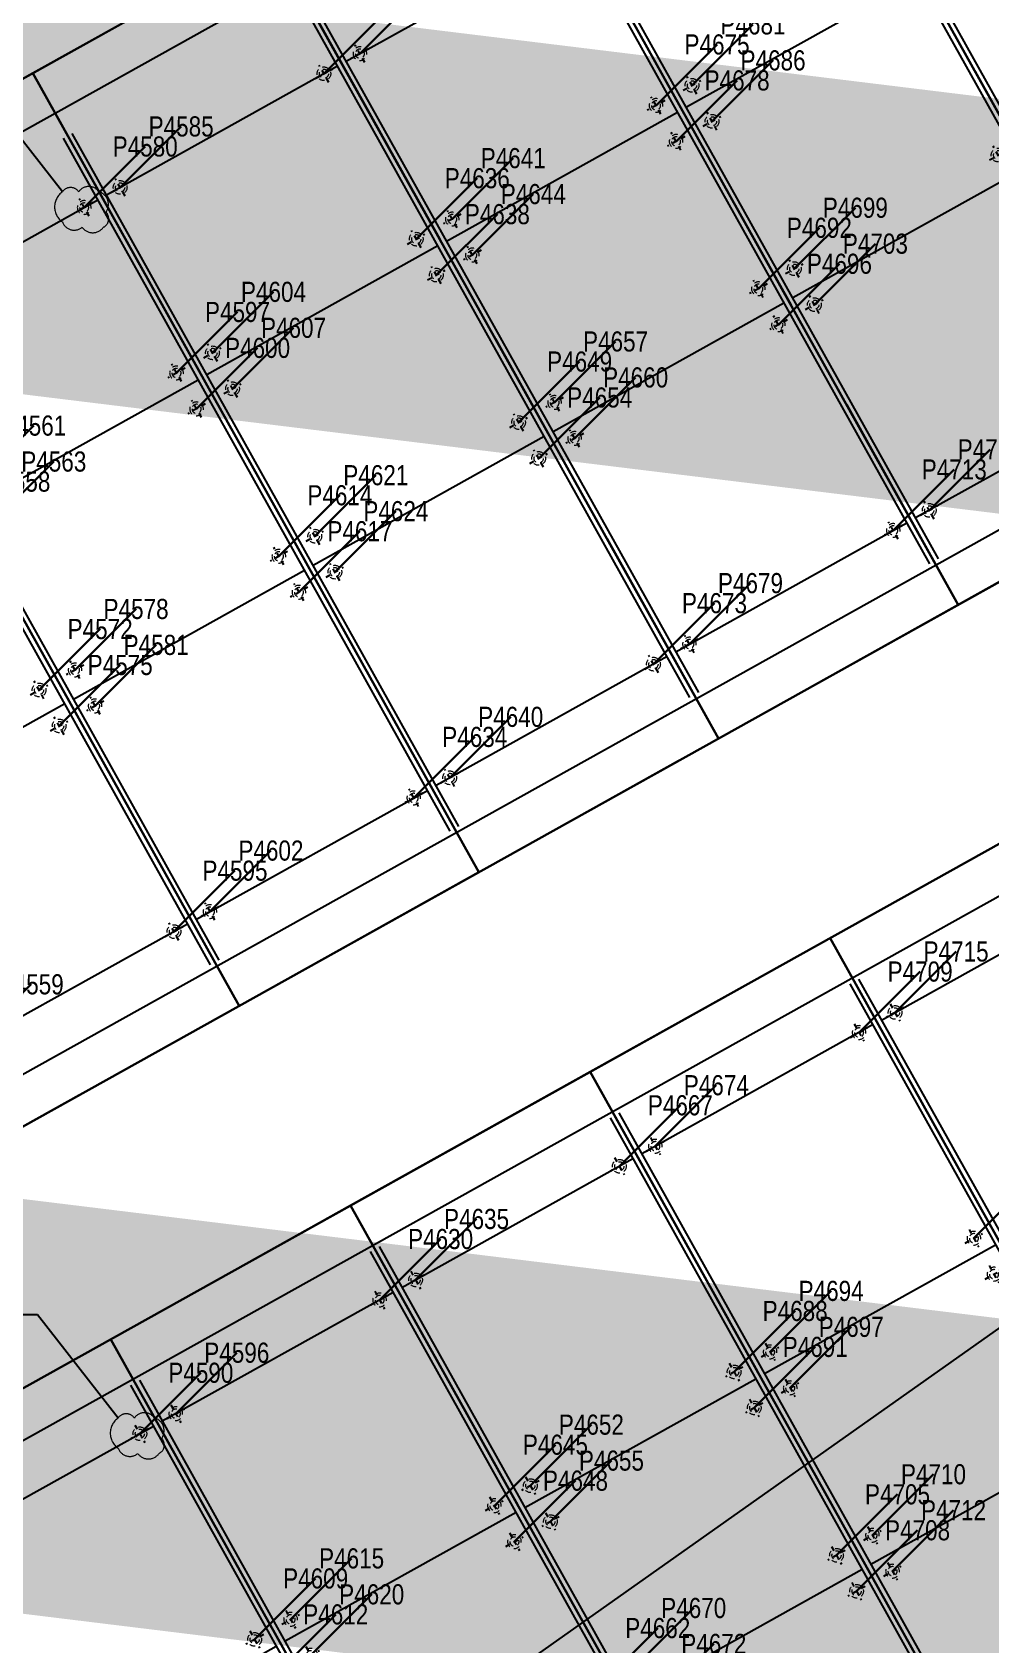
# Model space of a CAD drawing. Header units: millimetres. Extents: x 0 to 571985, y 0 to 2066666.
# Drawn here: x 568606.21 to 568627.13, y 2065501.97 to 2065537.2 of the extents above; entities that cross this region are included whole.
import ezdxf
from ezdxf.enums import TextEntityAlignment as Align
from ezdxf.xclip import XClip

# ---------------------------------------------------------------- set-up
doc = ezdxf.new("R2010")
doc.units = ezdxf.units.MM
for name, pattern in [('ACAD_ISO10W100', [18.5, 12, -3, 0.5, -3]), ('CENTER', [3, 1.5, -0.5, 0.5, -0.5]), ('CENTER2', [1.125, 0.75, -0.125, 0.125, -0.125]), ('HIDDEN', [0.75, 0.5, -0.25]), ('Xref Grid (A1)$0$CENTER2', [1.125, 0.75, -0.125, 0.125, -0.125])]:
    doc.linetypes.add(name, pattern=pattern)
for name, color, linetype, lineweight in [('A-NET THAY', 125, 'Continuous', 18), ('boDnv', 54, 'Continuous', 25), ('E- RANH GIOI', 1, 'CENTER', 13), ('kata_text', 254, 'Continuous', 30)]:
    doc.layers.add(name, color=color, linetype=linetype, lineweight=lineweight)
for name, color, linetype in [('BoThamCo', 94, 'Continuous'), ('CDC.01.AXIS', 160, 'CENTER2'), ('ChiaLo', 128, 'CENTER'), ('datOlienke', 42, 'Continuous'), ('ghi_chu', 7, 'Continuous'), ('KCS_DIM', 1, 'Continuous'), ('LogDg', 7, 'Continuous'), ('LoLK', 6, 'Continuous'), ('RANHGIOI', 2, 'HIDDEN'), ('TimDg', 222, 'Continuous'), ('ViaHeS', 32, 'Continuous'), ('Xref Grid (A1)$0$01.AXIS', 160, 'Xref Grid (A1)$0$CENTER2')]:
    doc.layers.add(name, color=color, linetype=linetype)
doc.layers.add('KCS_Plotter', color=11, linetype='Continuous', plot=False)
doc.styles.add('Arial', font='arial.ttf')
doc.styles.add('avantH', font='', dxfattribs={"height": 10})
doc.styles.add('kata_dim', font='vnrms.shx', dxfattribs={"width": 0.66, "oblique": 7})
doc.styles.add('kata_text', font='arial.ttf', dxfattribs={"width": 0.8})
doc.styles.add('rms', font='romans.shx', dxfattribs={"width": 0.7, "bigfont": 'vns.shx'})
doc.styles.get('avantH').set_extended_font_data('.VnAvantH')
doc.linetypes.add('ADL', pattern='A,0.125,-0.15,["++",rms,S=0.5,R=0,X=0,Y=-0.2245],-1.35,1.125', length=2.75)
doc.dimstyles.new('DIM_1-75_CNC', dxfattribs={"dimscale": 0.75, "dimtxt": 220, "dimasz": 80, "dimexe": 60, "dimexo": 0, "dimgap": 50, "dimtad": 1, "dimdec": 0, "dimzin": 0, "dimdsep": 46, "dimtxsty": 'Arial', "dimblk1": 'ARCHTICK', "dimblk2": 'ARCHTICK', "dimsah": 1, "dimcen": 150, "dimdle": 60, "dimclrd": 256, "dimclre": 256, "dimclrt": 9, "dimadec": 0, "dimazin": 0, "dimtfac": 1, "dimtdec": 0, "dimtix": 1, "dimtmove": 2, "dimatfit": 3, "dimldrblk": 'ARCHTICK', "dimfxl": 1, "dimtvp": 0.833333, "dimtolj": 1, "dimtzin": 0, "dimlwd": -1, "dimarcsym": 0})
doc.dimstyles.new('kata_dim_iso', dxfattribs={"dimtxt": 2.5, "dimasz": 1.5, "dimexe": 1.5, "dimexo": 2.5, "dimtad": 1, "dimdec": 0, "dimzin": 0, "dimdsep": 46, "dimtxsty": 'kata_dim', "dimblk": 'kata_block_ArchTick', "dimcen": 0.09, "dimdle": 1.2, "dimclrd": 8, "dimclre": 8, "dimclrt": 3, "dimadec": 0, "dimazin": 0, "dimtfac": 1, "dimtdec": 0, "dimtix": 1, "dimtofl": 0, "dimtmove": 0, "dimatfit": 3, "dimfxl": 3.75, "dimfxlon": 1, "dimtolj": 1, "dimtzin": 0, "dimarcsym": 0})

# ---------------------------------------------------------------- blocks, each defined once
blk = doc.blocks.new('NEN')
at = {"layer": 'boDnv', "color": 10, "linetype": 'ADL', "ltscale": 0.25}
blk.add_lwpolyline([(348.4843155678827, 150.3375778293703), (305.7796015702188, 227.7984296809882), (296.9890981832286, 230.4324813145213), (285.10495941306, 224.1745499765966), (143.1127464676974, 162.2822540018242), (141.0589297369588, 156.6204620539211), (188.7917403979227, 61.1830206818413), (194.5775115232682, 59.39938760059886), (346.7593603025889, 144.3160834151786)], close=True, dxfattribs=at)
for points in [[(447.0244222549954, -28.76563141844235, 0.001710536454235449), (440.5786136257229, -16.79550857818685), (434.6225455356762, -15.07319566048682), (276.1286930706119, -103.511957352981), (274.2353217352647, -109.6536987910513), (280.306856236537, -121.7931833500043)], [(453.0460990745341, -54.03420498315245), (455.6979331256589, -45.18980104289949, 0.001456010128307968), (450.3119455015985, -34.94722899468616), (283.4412914358545, -128.0602032768074), (289.6305425465107, -140.4350515590049), (295.3612690281589, -142.1473084324971), (300.8237051428296, -138.9735247876961)]]:
    blk.add_lwpolyline(points, format="xyb", close=True, dxfattribs=at)
at = {"layer": 'BoThamCo'}
for points in [[(349.5593060472747, 150.4589461470023), (306.4580569068203, 228.6390616833232), (296.884718870162, 231.5076876976527), (284.6716201818781, 225.0765331569128), (142.3192296164343, 163.0272411087062), (139.9723252817057, 156.5574895159807), (188.0886011052644, 60.35334420436993), (194.6914544642204, 58.31782163935713), (347.6070353219984, 143.6439362133387)], [(336.3471209626878, -49.29776183189824), (331.4744224103633, -40.56524737132713), (324.671815902926, -38.63533941633068), (260.9623701091623, -74.1848853866104), (258.8327090066159, -81.09310650336556), (263.3150458913296, -90.05513404216617), (269.9178992500529, -92.09065660648048), (334.4172130082734, -56.10036833886988)]]:
    blk.add_lwpolyline(points, close=True, dxfattribs=at)
blk.add_lwpolyline([(460.283034629887, -73.75777611625381, 1), (458.5776120061055, -70.70143524720334), (309.3581741879461, -153.9651208522264, 0.7731576352114838), (310.2108854997205, -157.2432688449044, 0.1279313020200646), (311.0635968113784, -157.0214617201127)], format="xyb", close=True, dxfattribs=at)
at = {"layer": 'ChiaLo', "ltscale": 5}
for points in [[(352.489971517236, -59.75760771939531), (362.2353686221177, -77.22263664193451), (279.9002353445394, -123.1652212762274)], [(315.8134107787628, -80.22294163890183), (325.5588078835281, -97.6879705612082)], [(374.4171150026377, -99.05392279406078), (364.6717178984545, -81.58889387268573), (282.1193709308282, -127.6526826387271)], [(310.573902101838, -83.14656077022664), (320.3192992067197, -100.6115896927658)], [(305.3343934249133, -86.07017990155146), (315.079790529795, -103.5352088240907)], [(300.0948847479885, -88.99379903287627), (309.8402818528702, -106.4588279554155)], [(294.8553760710638, -91.91741816420108), (304.6007731759455, -109.3824470867403)], [(317.5161398061318, -107.9014660548419), (327.2615369110135, -125.3664949773811)], [(312.2766311292071, -110.8250851861667), (322.0220282342052, -128.2901141089387)], [(307.0371224522823, -113.7487043174915), (316.7825195573969, -131.2137332404964)], [(301.7976137753576, -116.6723234488163), (311.5430108804721, -134.1373523718212)], [(296.5581050984329, -119.5959425801411), (306.3035022036638, -137.0609715033788)], [(291.3185964213917, -122.5195617114659), (301.0664634574205, -139.9890170742292)]]:
    blk.add_lwpolyline(points, dxfattribs=at)
at = {"layer": 'datOlienke'}
for points in [[(448.3687953500776, -29.16062362631783, 0.001886572890741846), (441.2579285323154, -15.95097548863851), (434.4995760839665, -13.99666644632816), (275.2912167347968, -102.8341193378437), (273.1615556324832, -109.7423404545989), (279.8804886455182, -123.1762398334686)], [(453.8875007131137, -54.70985269942321), (456.7725843070075, -45.08751426753588, 0.001635701081645356), (450.7170706505422, -33.57602568552829), (282.1193709308282, -127.6526826384943), (288.9297071682522, -141.2693345050793), (295.4895445019938, -143.2293175195809), (301.3185663475888, -139.8425402995199)]]:
    blk.add_lwpolyline(points, format="xyb", close=True, dxfattribs=at)
at = {"layer": 'LogDg'}
for points in [[(34.29627934622113, -348.7657205443829, -0.1246657798812408), (14.11354708799627, -339.7707537985407, 0.2629367667164581), (-5.331122650881298, -336.7708804975264, -0.0093448861816334), (-40.95930880331434, -349.4731436853763), (-145.8680723966099, -384.6800095464569, 0.4052568048599447), (-155.4559765766608, -403.2345153645147), (-146.5573141133646, -432.719750760356), (-158.0455204886384, -436.1868986212648), (-166.5718085390981, -407.9355056444183, 0.4232274080272537), (-185.7044202957768, -398.0488694803789), (-272.0773986236891, -427.0352168343961, 0.4065199173239304), (-277.1808489316609, -436.9641538935248), (-262.9472513485234, -483.3972716603894), (-271.5520452110795, -486.0349832554348), (-285.5926128193969, -440.2315716135781, 0.4219492915589893), (-295.7865738342516, -434.9918996153865), (-422.2600438954541, -477.4357750662602, 0.3468311455305138), (-427.6835616462631, -485.7262348234653), (-426.6624605812831, -497.249087563483, 0.1098508434369424), (-417.2095136656426, -527.045369184576), (-422.3983479177114, -530.0580090736039, -0.1098508434394714), (-432.6390404097037, -497.7787039845716), (-433.1943761169678, -491.5118888805155, 0.4849671442629072), (-443.7084045754746, -484.633739579469), (-484.1993264361518, -498.2222941075452, 0.367009995740145), (-492.2282128072111, -511.5103090975899), (-484.4021833750885, -560.0116658185143), (-490.3255680758739, -560.9674449162558), (-497.4328573270468, -516.9204381546006, 0.4575121343061496), (-512.8890439668903, -507.3876917762682), (-525.337411860819, -511.3137803694699, 0.375227047875502), (-533.5537957799388, -524.7953446214087, 0.0494446077986198), (-523.248268238618, -562.1180552095175), (-518.4038580228807, -576.5773649825715), (-525.5153387702303, -578.9599773285445), (-530.3067144589731, -564.6589618825819, -0.0442762420745262), (-540.2209701162064, -530.0359311103821, 0.4483491219588146), (-555.6135538989911, -520.8625440734904), (-568.8527564661345, -525.0380538604222), (-576.0715773432748, -502.1494878225494), (-552.3905954875518, -494.6807470584754, 0.3333358165575122), (-544.0028458365705, -482.9756999663077), (-545.8647843094077, -397.3050282343756, 0.120558977139746), (-569.9983498048969, -307.1979523275513), (-621.9793475940824, -219.7121832445264, 0.3349428730565918), (-635.3588319061091, -214.2393422403838), (-686.9309797416208, -227.8546354575083), (-689.8026436100481, -216.9773174913134), (-647.9573339804774, -205.9299559935462, 0.4981914510303347), (-640.7040659333579, -188.1978519575205), (-654.3784512504935, -165.183401154587, -0.1449785006445813), (-668.8526898410637, -108.0611985353753), (-659.8453048655065, 118.2304685944691, 0.4280877767542854), (-671.9240427541081, 130.7074180594645), (-689.2219819126185, 130.5802273314912), (-689.3047002640087, 141.8299232246354), (-670.3440260862699, 141.9693399455864, 0.4004741393392213), (-658.4417540146969, 153.4917417173274), (-657.8282681736164, 168.9042875436135), (-656.0597735294141, 189.3737533113454), (-648.587609265931, 188.7281828494743), (-650.3411241833819, 168.4321001374628), (-650.8885904261842, 154.6781583337579, 0.4253445715659649), (-638.9212427333696, 142.2009068296757), (-621.6126933796331, 142.3281755745411, 0.4026509643918764), (-609.707179718418, 153.940497081494), (-609.3868622465525, 163.8585706413724, -0.0198665913619288), (-608.2266326659592, 179.9420845555142), (-606.8004730622051, 192.6519990905654), (-600.8378922767006, 191.9829472396523), (-602.2640518801054, 179.273032707395, 0.0198665913736632), (-603.3899889622116, 163.6648935673293), (-603.6762275611982, 154.8020130237564, 0.425871475322759), (-591.5942480823724, 142.4149832946714), (-548.3623351545539, 142.7328650054988), (-548.2796168022323, 131.4831691095605), (-592.8866742029786, 131.1551760395523, 0.4017886036268251), (-604.7909849073039, 119.5784634037409), (-607.7538210147759, 35.57125063450076, -0.0059835578369214), (-607.9831587348599, 30.71819142554887, 0.4624623566101164), (-599.1770736501785, 22.28710818546824), (-555.3773518754169, 26.8008734814357), (-554.7622814135393, 20.83248271560296), (-603.2421368046198, 15.83640785655007, 0.3556126631572654), (-610.3809183033882, 8.688677939586341), (-613.7935364348814, -24.83777977363206, 0.4753476817702466), (-605.0145670375787, -33.60575856361538), (-508.267539359862, -23.63552683126181, 0.01607196613374), (-476.8057064540917, -19.36752837034874, 0.3739200414703855), (-470.1383224737365, -11.25904120551422), (-470.7045836194884, 9.3479020036757), (-464.7068476536078, 9.512714649550617), (-464.2352970461361, -7.647595000453293, 0.461916293586825), (-454.7466747702565, -15.28755263634957), (-421.5812160966452, -8.993303748546168, 0.0205674290828889), (-382.014764922671, 0.2159196452703327), (-299.7637433090713, 22.96281221555546, 0.4150041201205401), (-292.7982491637813, 35.29251482058316), (-296.9693465661258, 50.21799815748818), (-285.4121637544595, 53.44778536865488), (-281.2178257950582, 38.43914009141736, 0.4134234463224298), (-268.9213485846994, 31.49241617135704), (-169.9684402433923, 58.85829116543755, 0.4277016234696195), (-164.4960537843872, 69.0522719186265), (-169.6234711797442, 84.75361699960195), (-163.9198864111677, 86.61617460963316), (-158.4792555337772, 69.95569697231986, 0.4008529283221588), (-148.7420826226007, 64.72853650641628), (-123.8969600369455, 71.59956769063137, 0.437327107829602), (-113.7947357149096, 91.17323218542151), (-114.4623362950515, 93.01311536249705), (-128.5505432080245, 136.1544828796759), (-105.7362041493179, 143.6047133123502), (-91.76882965897676, 100.8333627805114), (-90.90998701797798, 98.46642336063087, 0.4297542289755008), (-70.9566198461689, 89.77177607244812, 0.0010786648149026), (-63.93359856237657, 92.7659228274133, 0.0014744002071299), (-62.34210456162691, 93.45405392465182), (-47.53430226258934, 99.90855494141579, 0.3865360149271803), (-43.12613018171396, 109.7255658265203), (-48.30147215083707, 125.5736670994665), (-42.59788739378564, 127.436224706471), (-38.07614002469927, 113.5895821715239, 0.4424435993488592), (-27.27475273516029, 108.7393915755674), (111.6174999594223, 169.2804609455634, 0.4142135623479493), (115.7544930960285, 179.8106692906003), (109.3612778938841, 194.4778707604855), (114.8614784494275, 196.8753264623228), (121.2546936593717, 182.208124975441, 0.4142135623999442), (131.7849020048743, 178.0711318387184), (252.9700206073467, 230.8939245406073), (276.8715140144341, 241.3122303965501), (291.5789559965488, 249.056852357462, 0.4198373500683886), (295.2671894438099, 261.3654298323672), (290.9500380031532, 269.1961866004858), (301.4588235805277, 274.9897542137187), (306.0577889792621, 266.6478232163936, 0.4087170928909804), (318.1356007927097, 263.0311074645724), (326.5464246325428, 267.46393470373), (332.1477299416438, 256.8363087414764), (324.2328080678126, 252.6557133654132, 0.4194662506733147), (320.5546221035765, 240.3524347804487), (397.0924474310596, 101.5226758436766, 0.4336425714191151), (408.4134911808651, 98.64864840358496), (440.7865088158287, 119.3860591554549), (444.0228988390882, 114.3337547695264), (410.4277472221293, 92.81347308959812, 0.3950478591356143), (407.7370768684195, 82.21468883147463), (451.0561694777571, 3.639433299656957, -0.0055762461036101), (472.2193723085802, -35.78139715944417, 0.4220170457770137), (490.0658942151349, -41.11815114459023), (502.9949658159167, -33.91820207051933), (514.6716208813014, -54.88617113046348), (500.2954070724081, -62.89200561633334, 0.4041933322591431), (495.0522026685067, -80.18092904845253), (502.5021754556801, -94.71098336251453), (491.8239669348113, -100.1860050775576), (485.0945875765756, -87.06136014754884, 0.4245561171500276), (467.1920202277834, -81.64036487252451), (316.1644024878042, -165.9130056535359), (307.2109560912941, -171.1151354645845, 0.3960005967415532), (304.0749832683941, -181.6108752004802), (326.1471909089014, -225.7422597403638), (318.0978215954965, -229.7681327713653), (296.726359265158, -187.0378251534421, 0.4326641440641966), (285.5523421983235, -183.6991930285003), (178.0715809733374, -246.1476455426309, 0.3897719342424495), (174.8600444270996, -256.4881370894145), (194.0999455555575, -297.1258275085129), (188.6770265548257, -299.6933067212813), (170.2313283190597, -260.7330974426586, 0.4390850403021555), (158.9817475291202, -257.239217129536), (145.4963118317537, -265.0745225476567, -0.0134524192283531), (97.70133368717507, -291.150503329467, 0.262925858503226), (86.85306584485807, -307.5633501864504, -0.1620678458419849), (76.01520611695014, -333.8417583054397, 0.2703228810245677), (72.31826137693133, -353.6529180854559), (79.98090749850962, -375.0735400244594), (57.38291990023572, -383.1573567553423), (49.72034179442562, -361.7369249525946, 0.2703245738334852), (34.29627934622113, -348.7657205443829)], [(462.1815661221044, -42.48358451551758, 0.0041726284779351), (446.5413396563381, -13.10736899357289, 0.417549530264486), (435.6132757971063, -9.93979105958715), (272.325187106966, -101.0537121025845, 0.4010373898271505), (269.0683510029921, -111.618277476402), (286.0838665945921, -145.6392632354982, 0.4275136513598196), (297.1370203814004, -149.0467209995259), (456.9905111831613, -59.84928802633658, 0.4060167121569392), (462.181566121988, -42.48358451551758)]]:
    blk.add_lwpolyline(points, format="xyb", dxfattribs=at)
for points in [[(309.7537681576796, 235.0886415655259, 0.4086120497591798), (297.6788232389372, 238.7068676215131), (282.0715847932734, 230.4884322364815), (138.6479171552928, 167.9721864187159, 0.4297380397376751), (134.6895298147574, 157.0600318715442), (183.9908241750672, 58.4865490924567, 0.4275136513598196), (195.0439779618755, 55.07909132866189), (351.7109075818444, 142.4984393895138, 0.4127163668212685), (354.8186057917774, 153.3468293673359)], [(270.2704227538779, -95.32938693440519, -0.4275136513752855), (259.2172689667204, -91.92192917130888), (254.7395043771248, -82.96904352284037, -0.4010373898275443), (257.9963404812152, -72.40447814809158), (323.2100063316757, -36.01558506442234, -0.4142135623292136), (334.0941767416662, -39.10343779250979), (338.9668753055157, -47.83595227357, -0.4142135623412944), (335.8790225794073, -58.7201226844918)], [(460.4048520936631, -73.97608897765167, 1), (458.4557945420966, -70.48312238533981), (309.2363567240536, -153.7468079903629, 0.7731576350785194), (310.210885499604, -157.4932688444387, 0.1279313020145716), (311.1854142749216, -157.2397745812777)]]:
    blk.add_lwpolyline(points, format="xyb", close=True, dxfattribs=at)
at = {"layer": 'LoLK'}
for points in [[(321.0529194558039, -77.29932250757702), (315.8134107785299, -80.22294163890183), (325.5588078837609, -97.68797056097537), (330.7983165604528, -94.76435142965056)], [(315.8134107787628, -80.22294163936749), (310.5739021016052, -83.14656077045947), (320.3192992061377, -100.6115896927658), (325.5588078836445, -97.68797056097537)], [(310.5739021017216, -83.1465607706923), (305.3343934249133, -86.07017990178429), (315.0797905296786, -103.5352088240907), (320.3192992064869, -100.6115896929987)], [(305.3343934247969, -86.07017990178429), (300.0948847482214, -88.9937990331091), (309.8402818527538, -106.4588279551826), (315.0797905295622, -103.535208823625)], [(300.0948847483378, -88.9937990331091), (294.8553760711802, -91.91741816443391), (304.6007731757127, -109.3824470867403), (309.8402818527538, -106.4588279554155)], [(294.8553760711802, -91.91741816443391), (289.6158673942555, -94.8410372955259), (299.3612644985551, -112.3060662178323), (304.6007731757127, -109.3824470867403)], [(322.7556484830566, -104.9778469230514), (317.5161398057826, -107.901466054609), (327.2615369110135, -125.3664949780796), (332.5010455879383, -122.4428758465219)], [(317.5161398057826, -107.9014660550747), (312.2766311290907, -110.8250851859339), (322.0220282343216, -128.2901141087059), (327.2615369110135, -125.3664949778467)], [(312.2766311290907, -110.8250851859339), (307.0371224521659, -113.7487043172587), (316.7825195570476, -131.2137332402635), (322.0220282340888, -128.2901141084731)], [(307.0371224521659, -113.7487043172587), (301.7976137753576, -116.6723234485835), (311.5430108803557, -134.1373523715883), (316.7825195570476, -131.2137332404964)], [(301.7976137753576, -116.6723234485835), (296.5581050983164, -119.5959425794426), (306.303502203431, -137.0609715029132), (311.5430108803557, -134.1373523715883)], [(296.5581050986657, -119.5959425796755), (291.3185964212753, -122.5195617112331), (301.0664634570712, -139.9890170737635), (301.3185663276818, -139.8425402969588), (306.3035021985415, -137.0609714938328)], [(291.3185964211589, -122.5195617112331), (282.1193709308282, -127.6526826387271), (288.9297071680194, -141.2693345050793), (295.4895445026923, -143.2293175188825), (301.0664634571876, -139.989017073065)]]:
    blk.add_lwpolyline(points, close=True, dxfattribs=at)
at = {"layer": 'RANHGIOI', "color": 1, "ltscale": 9, "const_width": 1}
blk.add_lwpolyline([(460.0002608364448, -51.29896371345967, 0.006594107435328542), (435.2929911182728, -5.050918132066727), (303.0784757988295, 234.7691866031382), (284.6716201863019, 225.0765331583098), (-55.99284061836079, 76.58595611830242), (-56.83866986131761, 76.22319068433717, -0.005137433380439285), (-90.74293923540972, 62.09280168754049), (-377.2168801384978, -17.13286422030069, -0.02056742908652707), (-418.2250238711713, -26.67764636431821), (-463.4433179846965, -35.25932166492566, -0.02121833569223638), (-506.4223279642174, -41.54069912619889), (-623.6381061704597, -53.62033091927879), (-626.4644317809725, -70.88383709453046, 0.1285739781783505), (-620.4203359626699, -135.3604905081447), (-615.5047763336916, -148.8597172754817, 0.03940831777614574), (-607.1434446739731, -167.1883905101568), (-594.1724651155528, -190.5545449126512), (-547.5695588345407, -259.4930148159619, -0.1198699787172983), (-522.7037935878616, -326.3974992926233), (-507.9167651556199, -451.947036530124), (-504.4749816826079, -473.2772870000917), (-499.2712628248846, -471.6360870120116), (-50.47988043015357, -321.0239030651283, 0.05068378633206799), (130.4249903328018, -239.1350950314663), (301.3185663222102, -139.8425403106958)], format="xyb", close=True, dxfattribs=at)
at = {"layer": 'TimDg', "linetype": 'ACAD_ISO10W100', "ltscale": 0.75}
for points in [[(283.9055627286434, 294.4015332737472), (445.8017766892444, 0.7426494921091944, -0.0075170620276079), (474.0389339127578, -52.34833341650665), (508.7857144809095, -120.1167163779028, 0.0002777777783917)], [(-618.4564905067673, -41.02278801379725), (-507.6524688977515, -29.60391759662889, 0.0212183356968994), (-465.6807794551132, -23.46975991874933), (-420.4624853604473, -14.88808462163433, 0.0205674290957321), (-380.4154699781211, -5.567008305573836), (-94.60724009887781, 73.47455220343545, 0.0050405018645397), (-61.56862232857384, 87.2516787792556, 0.0014744002071441), (-59.94464885804337, 87.95385336945765), (279.4715494055999, 235.9003313172143), (307.9036630929913, 250.8720695916563)]]:
    blk.add_lwpolyline(points, format="xyb", dxfattribs=at)
for points in [[(335.5485250187339, -254.5993074853905), (124.0986566849751, 168.1755958320573)], [(185.1445595439291, 46.1198296949733), (365.3492686543614, 146.6731387171894)], [(446.4623462462332, -0.4506284329108894), (260.3710043297615, -104.2886485506315)]]:
    blk.add_lwpolyline(points, dxfattribs=at)
at = {"layer": 'ViaHeS', "elevation": 3.0256135e-09}
blk.add_lwpolyline([(-483.3620332233841, -504.2701624135952), (-441.2102577695623, -490.1242335743736), (-436.0287204216002, -493.5139321684837), (-435.6273303239141, -498.0435121944174, 0.109850843434408), (-424.9927650438622, -531.5643290185835), (-414.6150965393754, -525.5390492395964, -0.1098508434386373), (-423.6741706669563, -496.9842793527059), (-424.3422501670429, -489.4451806664001), (-420.0009567659581, -483.006496314425), (-295.2485857934225, -441.1402132653166), (-289.0430001314962, -444.329869708512), (-275.8544421459083, -487.3538390544709), (-258.6448544141604, -482.0784158613533), (-271.9723939823452, -438.6010581026785), (-268.6975989835337, -432.2298324676231), (-181.633558977861, -403.0115682075266), (-172.9747895961627, -407.4859234914184), (-163.7896236754023, -437.9204725525342), (-140.8132109228754, -430.9861768295523), (-150.2111657873029, -399.8465631455183), (-145.5974022439914, -390.9180109926965), (-39.02623859152663, -355.1532518335152, 0.00854505725447), (-6.235198536654934, -343.5215795903932, -0.2491929108017262), (12.37514242075849, -345.9636118854396, 0.099750363567013), (30.77203662553802, -354.1806715594139, -0.2569490066293848), (45.21490332507528, -366.956843848573), (51.73317088955082, -385.1784011244308), (85.63032036134973, -373.0526159026194), (79.11205279477872, -354.8310586204752, -0.2569490066569858), (82.1742195134284, -335.7929363835137, 0.1369182594034541), (92.60684876306914, -310.4380371225998, -0.2491929108081194), (103.3078007012373, -295.0173387336545, 0.0126585462628185), (148.5105784242041, -270.2624119943939), (162.15726042795, -262.3334192754701), (168.6200676443987, -264.3406296176836), (185.9655670531793, -300.9770463276654), (196.8114050602308, -295.8420879004989), (179.0327040727716, -258.2906814764719), (181.2163792680949, -251.2596934826579), (287.3839344523149, -189.5742397063877), (293.9437717862893, -191.5342227204237), (314.0731369409477, -231.7810692854691), (330.171875567059, -223.7293232234661), (309.5379664294887, -182.4736865595914), (311.6246115069371, -175.4899258934893), (319.1335584316403, -171.1270789045375), (408.2768159890547, -121.3855956254993), (412.2735879534157, -122.5890857535414), (434.351015069522, -165.3212618844118), (442.3469141505193, -161.190209006425), (420.1368979751132, -118.2013988476247), (421.3796346874442, -114.0742895884905), (470.3345627395902, -86.75768930045888), (479.6410855299328, -89.57575528440066), (486.4848626742605, -102.9235159354284), (507.8412797158817, -91.97347250441089), (500.4991151208524, -77.65368189639412), (503.4210100959754, -68.01903586438857), (517.5907846476184, -60.1281633945182), (500.0758020498324, -28.67620980646461), (486.9708213876002, -35.97411922272295), (477.6245228354819, -33.16990212630481, 0.0055997125078593), (456.3105622666189, 6.536217105574906), (412.3241539625451, 86.32189737656154), (414.1204211127479, 93.39754972048104), (444.8319963462418, 113.070678670425), (439.9774113084422, 120.6491352545563), (409.7657999792136, 101.2962716855109), (403.1415598185267, 102.9779406564776), (327.7140408960404, 239.7937467296142), (330.524095126777, 249.1931857024319), (334.9452649843879, 251.5284109555651), (323.7489594034851, 272.7717000273988), (318.9262763896259, 270.2298981174827), (309.354146250058, 273.0962313036434), (306.7132163690403, 277.8865380196366), (285.6956452141749, 266.2994027936365), (288.1096317195334, 261.9207421364263), (285.2954558983911, 252.5291183104273), (274.2714786301367, 246.7241294796113), (129.387446300243, 183.5713324004319), (122.806066084886, 186.1569531115238), (117.6115787288873, 198.0740543145221), (106.6111776171019, 193.279142908752), (111.8056649733335, 181.3620417055208), (109.2200442629401, 174.7806614914443), (26.32963867485523, 138.6499652387574), (-29.86861365940422, 114.1539820104372), (-36.00424546236172, 116.9090895606205), (-39.7460950112436, 128.3675035105553), (-51.15326453826856, 124.6423882937524), (-47.05490884417668, 112.0922695787158), (-50.08627796731889, 105.3414025222883), (-75.92142146243714, 94.08024731860496), (-84.51130598667078, 97.93739788956009), (-100.0326193857472, 145.4672709214501), (-134.2541279683355, 134.2919252736028), (-118.656749298214, 86.5291226846166), (-123.2305147061124, 78.00909638730809), (-150.2580362723675, 70.53451288049109), (-156.6292742433725, 73.9547544172965), (-161.0680940333987, 87.54745341138914), (-172.475263561355, 83.82233819551766), (-168.2072874873411, 70.75280241155997), (-171.4742627786472, 64.66706934245303), (-269.5464331691619, 37.54476641560905), (-275.7112844719086, 41.0275134886615), (-279.6335723458324, 55.06267897458747), (-302.7479379716096, 48.60310455155559), (-298.8430805155076, 34.6303105186671), (-302.3164424751885, 28.48207191447727), (-383.6140598179772, 5.998847609618679, -0.0205674290908518), (-422.6999468225986, -3.098522873595357), (-456.2462867791764, -9.465056655462831), (-461.2959480455611, -5.399218957638368), (-461.7079796614125, 9.595120972488075), (-473.7034516056301, 9.26549568050541), (-473.2389899555128, -7.636838016333058), (-478.0281851240434, -13.48889106768183, -0.0159549027963659), (-508.882609821856, -17.66713606542908), (-606.1469419619534, -27.69067843141966), (-610.6142731602304, -23.22893999540247), (-607.4904218798038, 7.460596256423742), (-602.0104351359187, 12.94745212956332), (-554.4547461826587, 17.84828733373433), (-555.6848871065304, 29.78506886353716), (-600.447817846085, 25.17204039962962), (-605.0434380876832, 29.64516986953095, 0.0070725003907776), (-604.7556851111585, 35.4655099036172), (-601.9119857639307, 116.094760932494), (-594.6654465801548, 123.1418805704452), (-548.2207948626019, 123.4833853635937), (-548.4211570940679, 150.7326487505343), (-593.4199406642001, 150.4017753445078), (-600.492644500453, 157.3495761635713, -0.0278861091632581), (-599.2827614871785, 178.93850678741), (-597.8566018843558, 191.648421314545), (-609.7817634547828, 192.9865250163712), (-611.2079230585368, 180.2766104815528, 0.0198665913619367), (-612.3852988891304, 163.9554091696627), (-612.5973578620469, 157.3893717874307), (-619.8231252048863, 150.341550424695), (-639.3164995118277, 150.1982167905662), (-646.9981006933376, 158.133064838592), (-646.5975521883229, 168.1960064345039), (-644.8515271343058, 188.405397617491), (-659.7958556610392, 189.6965385423973), (-661.5718401687918, 169.1403812463395), (-662.0143738116603, 158.0226510665379), (-670.3323401218513, 149.9701591404155), (-689.363526004483, 149.8302239514887), (-689.1631561716786, 122.5799266046379), (-671.4173957791645, 122.7104101364966), (-663.7357945976546, 114.7755620887037), (-672.5997226472246, -107.9120504586026, 0.1449785005980277), (-657.6023188105319, -167.0989109976217), (-644.6868830857566, -188.8360240876209), (-648.3354437547969, -197.7556802954059), (-691.844715703628, -209.2423357914668), (-684.8889076525811, -235.589617139427), (-633.8603068724042, -222.1178229362704), (-622.0389041820308, -226.9533349685371), (-573.255391974817, -309.057628184557, -0.1204742280587071), (-549.6138989619212, -397.3865102704149), (-547.8422683648532, -478.9019769974984), (-555.2979764038464, -489.3063664135989), (-577.8762859565904, -496.4273355512414), (-567.048047964694, -530.7602057764307), (-552.742667245795, -526.2484342304524), (-543.7132454941748, -531.7187239136547, 0.0429791116498048), (-533.8363038351526, -565.9283220085781), (-529.0710791434394, -580.1512835014146), (-514.8481176502537, -575.3860588103998), (-519.7194254132919, -560.8464668253437, -0.045575623263717), (-529.315479435958, -527.1663496145047), (-523.005437202286, -516.869638312608), (-508.2465236159042, -512.214827113552), (-500.4556036654394, -517.0199492094107), (-493.2872604264412, -561.4453344654758), (-481.4404910246376, -559.5337762695272), (-488.8832240711199, -513.4078763325233), (-483.3620332233841, -504.2701624135952)], format="xyb", dxfattribs=at)
at = {"layer": 'ViaHeS'}
for points in [[(284.6716201810632, 225.0765331555158), (142.3192296163179, 163.0272411096375), (139.9723252817057, 156.5574895164464), (188.0886011052644, 60.35334420460276), (194.6914544643369, 58.31782163958997), (347.6070353219984, 143.6439362135716), (349.5593060472747, 150.4589461474679), (306.458056906471, 228.6390616835561), (296.8847188705113, 231.507687698584)], [(334.4172130082734, -56.10036833863705), (336.3471209628042, -49.29776183259673), (331.4744224101305, -40.56524737039581), (324.6718159031589, -38.63533941539936), (260.9623701089295, -74.18488538637757), (258.8327090063831, -81.09310650266707), (263.3150458909804, -90.05513404146768), (269.9178992501693, -92.09065660624765)]]:
    blk.add_lwpolyline(points, close=True, dxfattribs=at)
blk.add_lwpolyline([(441.2579285323154, -15.95097548863851), (434.4995760840829, -13.99666644632816), (275.2912167349132, -102.8341193376109), (273.1615556324832, -109.7423404543661), (288.9297071680194, -141.2693345043808), (295.4895445022266, -143.2293175195809), (301.3185663401382, -139.8425403013825), (453.8875007131137, -54.70985269942321), (456.7725843070075, -45.08751426753588, 0.0041511948293334)], format="xyb", close=True, dxfattribs=at)
blk.add_lwpolyline([(450.7170706504257, -33.57602568529546), (448.3687953492627, -29.16062362585217), (279.880488645751, -123.1762398334686), (282.1193709309446, -127.6526826384943), (450.7170706500765, -33.57602568576112)], dxfattribs=at)
at = {"layer": 'ghi_chu', "style": 'avantH'}
blk.add_text('trung t©m thÓ thao khu vùc', height=2, dxfattribs=at).set_placement((245.5956369765336, 143.1753771922085), align=Align.CENTER)
blk = doc.blocks.new('NEN A')
at = {"layer": 'datOlienke'}
for points in [[(7.630151711869985, 24.99999999883585, 0.001886572890741846), (7.857240315293893, 40.00025538308546), (2.907775150146335, 44.99999999953434), (-179.4089676982258, 44.99999999906868), (-184.6348652390298, 40.00510557554662), (-185.3134814742953, 24.99999999930151)], [(-4.656612873077393e-10, -4.656612873077393e-10), (7.20807887474075, 6.996906685642898, 0.001635701081645356), (7.529294191859663, 19.99999999976717), (-185.539609918138, 19.99999999906868), (-186.2274579335935, 4.79076751251705), (-181.4541111353319, -0.1172014772891998), (-174.713634933345, -2.793967723846436e-09)]]:
    blk.add_lwpolyline(points, format="xyb", close=True, dxfattribs=at)
at = {"layer": 'LoLK'}
for points in [[(-157.0051578648854, 44.99999999860302), (-163.0051578648854, 44.99999999883585), (-163.0051578646526, 24.99999999953434), (-157.0051578644197, 24.99999999906868)], [(-151.0051578646526, 44.99999999860302), (-157.0051578648854, 44.99999999860302), (-157.0051578644197, 24.99999999906868), (-151.0051578641869, 24.99999999906868)], [(-145.0051578651182, 44.99999999906868), (-151.0051578646526, 44.99999999860302), (-151.0051578641869, 24.99999999906868), (-145.0051578641869, 24.99999999953434)], [(-139.0051578651182, 44.99999999860302), (-145.0051578651182, 44.99999999883585), (-145.0051578641869, 24.99999999906868), (-139.0051578644197, 24.99999999906868)], [(-133.0051578648854, 44.99999999860302), (-139.0051578651182, 44.99999999883585), (-139.0051578646526, 24.99999999930151), (-133.0051578637213, 24.99999999930151)], [(-127.0051578646526, 44.99999999883585), (-133.0051578648854, 44.99999999906868), (-133.0051578637213, 24.99999999930151), (-127.0051578637213, 24.99999999953434)], [(-175.0051578644197, 19.99999999930151), (-185.5396099183708, 19.99999999883585), (-186.2274579340592, 4.79076751251705), (-181.4541111341678, -0.1172014768235385), (-175.0051578632556, -0.005068918224424124)], [(-169.0051578637213, 19.99999999906868), (-175.0051578641869, 19.99999999930151), (-175.0051578637213, -0.005068918690085411), (-174.7136349494103, 9.080395102500916e-09), (-169.0051578632556, 8.847564458847046e-09)], [(-163.0051578639541, 19.99999999906868), (-169.0051578637213, 19.99999999953434), (-169.0051578634884, -1.396983861923218e-09), (-163.0051578632556, -1.396983861923218e-09)], [(-157.0051578639541, 19.99999999930151), (-163.0051578639541, 19.99999999906868), (-163.0051578632556, -1.396983861923218e-09), (-157.0051578637213, -1.396983861923218e-09)], [(-151.0051578639541, 19.99999999906868), (-157.0051578639541, 19.99999999930151), (-157.0051578637213, -1.164153218269348e-09), (-151.0051578632556, -9.313225746154785e-10)], [(-145.0051578641869, 19.99999999883585), (-151.0051578639541, 19.99999999906868), (-151.0051578630228, -1.164153218269348e-09), (-145.0051578634884, -1.396983861923218e-09)], [(-139.0051578637213, 19.99999999930151), (-145.0051578641869, 19.99999999930151), (-145.0051578634884, -1.862645149230957e-09), (-139.0051578632556, -1.396983861923218e-09)]]:
    blk.add_lwpolyline(points, close=True, dxfattribs=at)
blk = doc.blocks.new('A$C758D662A')
at = {"linetype": 'HIDDEN', "ltscale": 500}
for radius in [300, 200]:
    blk.add_circle((2.328306436538696e-10, 0), radius, dxfattribs=at)
at = {"layer": 'CDC.01.AXIS', "ltscale": 200}
for p, q in [((437.2546297444496, 0), (-437.2546297444496, 0)), ((2.328306436538696e-10, 437.2546297444496), (2.328306436538696e-10, -437.2546297444496))]:
    blk.add_line(p, q, dxfattribs=at)
blk = doc.blocks.new('pile Plan')
at = {"xscale": 0.5, "yscale": 0.5, "zscale": 0.5}
for p in [(339.9999999998836, 14779), (5440.000004012021, 14779), (339.9999999998836, 9629.999999999985), (5440.000004012021, 9629.999999999993), (339.9999999998836, 8729.999999999985), (5440.000004012021, 8729.999999999993), (339.9999999998836, 5039.999999999999), (5440.000004012021, 5039.999999999999), (339.9999999998836, 4139.999999999999), (5440.000004012021, 4139.999999999999), (339.9999999998836, -0.9999999999967955), (5440.000004012021, -0.9999999999967955)]:
    blk.add_blockref('A$C758D662A', p, dxfattribs=at)
blk = doc.blocks.new('A5 - 2')
at = {"layer": 'Xref Grid (A1)$0$01.AXIS', "ltscale": 500}
for p, q in [((0.1099999962461879, -1.085914303857862), (0.1099999962461879, -18.43435175336344)), ((5.890000000261352, -1.085914303857862), (5.890000000261352, -18.43435175336344)), ((0.1099999962607399, -2.109999999403954), (5.890000000261352, -2.109999999400316)), ((0.1099999962607399, -7.620003999400069), (5.890000000261352, -7.620003999403707)), ((0.1099999962607399, -12.38999999939915), (5.890000000261352, -12.38999999940279))]:
    blk.add_line(p, q, dxfattribs=at)
at = {"xscale": 0.001, "yscale": 0.001, "zscale": 0.001}
blk.add_blockref('pile Plan', (0.1099999962461879, -16.88999999940279), dxfattribs=at)
blk = doc.blocks.new('A1 - 2')
at = {"layer": 'Xref Grid (A1)$0$01.AXIS', "ltscale": 500}
for p, q in [((0.1099999963626033, -1.085914304556354), (0.1099999963626033, -18.43435175406194)), ((5.890000000377768, -1.085914304556354), (5.890000000377768, -18.43435175406194)), ((0.1099999963771552, -2.110000000102445), (5.890000000377768, -2.110000000098808)), ((0.1099999963771552, -7.620004000098561), (5.890000000377768, -7.620004000102199)), ((0.1099999963771552, -12.39000000009764), (5.890000000377768, -12.39000000010128))]:
    blk.add_line(p, q, dxfattribs=at)
at = {"xscale": 0.001, "yscale": 0.001, "zscale": 0.001}
blk.add_blockref('pile Plan', (0.1099999963626033, -16.89000000010128), dxfattribs=at)
blk = doc.blocks.new('a5 sao - 2')
at = {"layer": 'Xref Grid (A1)$0$01.AXIS', "ltscale": 500}
for p, q in [((-5.890000006082118, -1.085914303857862), (-5.890000006082118, -18.43435175336344)), ((-0.110000002066954, -1.085914303857862), (-0.110000002066954, -18.43435175336344)), ((-5.890000006067567, -2.109999999403954), (-0.110000002066954, -2.109999999400316)), ((-5.890000006067567, -7.620003999400069), (-0.110000002066954, -7.620003999403707)), ((-5.890000006067567, -12.38999999939915), (-0.110000002066954, -12.38999999940279)), ((-5.890000006067567, -16.88999999940279), (-0.110000002066954, -16.88999999940643))]:
    blk.add_line(p, q, dxfattribs=at)
at = {"xscale": 0.001, "yscale": 0.001, "zscale": 0.001}
blk.add_blockref('pile Plan', (-5.890000006082118, -16.88999999940279), dxfattribs=at)
blk = doc.blocks.new('a1 sao - 2')
at = {"layer": 'Xref Grid (A1)$0$01.AXIS', "ltscale": 500}
for p, q in [((0.1100000001577426, -1.085914304558261), (0.1100000001577426, -18.43435175406384)), ((5.890000004172907, -1.085914304558261), (5.890000004172907, -18.43435175406384)), ((0.1100000001722945, -2.110000000104352), (5.890000004172907, -2.110000000100714)), ((0.1100000001722945, -7.620004000100467), (5.890000004172907, -7.620004000104105)), ((0.1100000001722945, -12.39000000009955), (5.890000004172907, -12.39000000010319)), ((0.1100000001722945, -16.89000000010319), (5.890000004172907, -16.89000000010683))]:
    blk.add_line(p, q, dxfattribs=at)
at = {"xscale": 0.001, "yscale": 0.001, "zscale": 0.001}
blk.add_blockref('pile Plan', (0.1100000001577426, -16.89000000010319), dxfattribs=at)
blk = doc.blocks.new('kata_block_ArchTick')
at = {"color": 8}
blk.add_line((1, 0), (-1, 0), dxfattribs=at)
at = {"color": 8, "const_width": 0.15}
blk.add_lwpolyline([(-0.5, -0.5), (0.5, 0.5)], dxfattribs=at)
blk = doc.blocks.new('_ArchTick')
at = {"color": 0, "linetype": 'ByBlock', "const_width": 0.15}
blk.add_lwpolyline([(-0.5, -0.5), (0.5, 0.5)], dxfattribs=at)
blk = doc.blocks.new('*U101')
at = {"color": 0, "ltscale": 0.8, "style": 'kata_text', "width": 0.8}
blk.add_attdef('TEN', text='', height=2.2, dxfattribs=at).set_placement((6.666666666666667, 6.666666666666667), align=Align.MIDDLE_CENTER)
at = {"color": 0, "ltscale": 0.8, "style": 'kata_text', "width": 0.8, "flags": 1}
blk.add_attdef('CHU_THICH', text='', height=2.2, dxfattribs=at).set_placement((0, 0), align=Align.MIDDLE_CENTER)
at = {"layer": 'Defpoints'}
blk.add_leader([(0, 0), (6.666666666666667, 6.666666666666667)], dimstyle='kata_dim_iso', override={"dimasz": 0.6, "dimgap": 0.625, "dimtad": 0}, dxfattribs=at)
blk = doc.blocks.new('A$C7EE856B3')
at = {"layer": 'kata_text', "xscale": 0.2, "yscale": 0.2, "zscale": 0.2}
for p, values in [((376.5346763434354, -154.2618528269231, 0.001572466406222517), {'TEN': 'P4627'}), ((375.7487500415882, -154.7003956967965, 0.001572466406222517), {'TEN': 'P4623'}), ((383.7919694932643, -154.9543679333292, 0.001572466406222517), {'TEN': 'P4681'}), ((383.0060431929305, -155.3929108020384, 0.001572466406222517), {'TEN': 'P4675'}), ((384.2305123630213, -155.7402942348272, 0.001572466406222517), {'TEN': 'P4686'}), ((383.444586062571, -156.1788371035364, 0.001572466406222517), {'TEN': 'P4678'}), ((371.2951676627854, -157.1854719603434, 0.001572466406222517), {'TEN': 'P4585'}), ((370.5092413640814, -157.6240148288198, 0.001572466406222517), {'TEN': 'P4580'}), ((378.5524608140113, -157.8779870655853, 0.001572466406222517), {'TEN': 'P4641'}), ((377.7665345121641, -158.316529934993, 0.001572466406222517), {'TEN': 'P4636'}), ((378.9910036836518, -158.6639133666176, 0.001572466406222517), {'TEN': 'P4644'}), ((386.0285381283611, -158.9625920706894, 0.001572466406222517), {'TEN': 'P4699'}), ((378.2050773818046, -159.102456236491, 0.001572466406222517), {'TEN': 'P4638'}), ((385.2426118282601, -159.4011349391658, 0.001572466406222517), {'TEN': 'P4692'}), ((386.4670809982345, -159.7485183721874, 0.001572466406222517), {'TEN': 'P4703'}), ((385.6811546977842, -160.1870612408966, 0.001572466406222517), {'TEN': 'P4696'}), ((373.3129521332448, -160.80160619854, 0.001572466406222517), {'TEN': 'P4604'}), ((372.5270258345408, -161.2401490667835, 0.001572466406222517), {'TEN': 'P4597'}), ((373.7514950030018, -161.5875325000379, 0.001572466406222517), {'TEN': 'P4607'}), ((372.9655687041814, -162.0260753682815, 0.001572466406222517), {'TEN': 'P4600'}), ((380.7890294494573, -161.8862112029456, 0.001572466406222517), {'TEN': 'P4657'}), ((380.0031031474937, -162.3247540728189, 0.001572466406222517), {'TEN': 'P4649'}), ((381.2275723192142, -162.6721375044435, 0.001572466406222517), {'TEN': 'P4660'}), ((380.441646017367, -163.1106803743169, 0.001572466406222517), {'TEN': 'P4654'}), ((368.0734434556216, -163.7252253305633, 0.001572466406222517), {'TEN': 'P4561'}), ((388.9760334827006, -164.2448900684249, 0.001572466406222517), {'TEN': 'P4718'}), ((368.5119863253785, -164.5111516320612, 0.001572466406222517), {'TEN': 'P4563'}), ((367.7260600341251, -164.9496944961138, 0.001572466406222517), {'TEN': 'P4558'}), ((375.5495207686909, -164.8098303363658, 0.001572466406222517), {'TEN': 'P4621'}), ((388.1901071823668, -164.6834329371341, 0.001572466406222517), {'TEN': 'P4713'}), ((374.7635944699869, -165.2483732043765, 0.001572466406222517), {'TEN': 'P4614'}), ((375.9880636385642, -165.5957566378638, 0.001572466406222517), {'TEN': 'P4624'}), ((375.2021373397438, -166.0342995061073, 0.001572466406222517), {'TEN': 'P4617'}), ((383.7365248037968, -167.168509200681, 0.001572466406222517), {'TEN': 'P4679'}), ((370.310012091184, -167.7334494683892, 0.001572466406222517), {'TEN': 'P4578'}), ((382.9505985018332, -167.6070520705543, 0.001572466406222517), {'TEN': 'P4673'}), ((369.5240857998142, -168.1719923324417, 0.001572466406222517), {'TEN': 'P4572'}), ((370.748554960941, -168.5193757698871, 0.001572466406222517), {'TEN': 'P4581'}), ((369.9626286695711, -168.9579186339397, 0.001572466406222517), {'TEN': 'P4575'}), ((378.4970161229139, -170.0921283341013, 0.001572466406222517), {'TEN': 'P4640'}), ((377.7110898242099, -170.5306712023448, 0.001572466406222517), {'TEN': 'P4634'}), ((373.2575074454071, -173.0157474658918, 0.001572466406222517), {'TEN': 'P4602'}), ((372.4715811540373, -173.4542903299443, 0.001572466406222517), {'TEN': 'P4595'}), ((388.2301274054917, -175.2216340384912, 0.001572466406222517), {'TEN': 'P4715'}), ((368.0179987752344, -175.9393665937241, 0.001572466406222517), {'TEN': 'P4559'}), ((387.4442011102801, -175.6601769046392, 0.001572466406222517), {'TEN': 'P4709'}), ((382.9906187317101, -178.1452531681862, 0.001572466406222517), {'TEN': 'P4674'}), ((382.2046924303286, -178.5837960368954, 0.001572466406222517), {'TEN': 'P4667'}), ((389.9531535948627, -180.1565486001782, 0.001572466406222517), {'TEN': 'P4725'}), ((377.7511100514093, -181.0688722999766, 0.001572466406222517), {'TEN': 'P4635'}), ((376.9651837564306, -181.5074151661247, 0.001572466406222517), {'TEN': 'P4630'}), ((385.4995712160598, -182.6416248637252, 0.001572466406222517), {'TEN': 'P4694'}), ((384.7136449147947, -183.0801677324343, 0.001572466406222517), {'TEN': 'P4688'}), ((385.9381140857004, -183.4275511656888, 0.001572466406222517), {'TEN': 'P4697'}), ((372.5116013776278, -183.9924914296716, 0.001572466406222517), {'TEN': 'P4596'}), ((385.1521877845516, -183.8660940341651, 0.001572466406222517), {'TEN': 'P4691'}), ((371.7256750771776, -184.431034299545, 0.001572466406222517), {'TEN': 'P4590'}), ((380.2600625359919, -185.5652439959813, 0.001572466406222517), {'TEN': 'P4652'}), ((379.4741362411296, -186.0037868621293, 0.001572466406222517), {'TEN': 'P4645'}), ((380.6986054057488, -186.3511702977121, 0.001572466406222517), {'TEN': 'P4655'}), ((379.9126791107701, -186.7897131638601, 0.001572466406222517), {'TEN': 'P4648'}), ((387.7361398515059, -186.6498490017839, 0.001572466406222517), {'TEN': 'P4710'}), ((386.9502135500079, -187.0883918704931, 0.001572466406222517), {'TEN': 'P4705'}), ((388.1746827211464, -187.4357753032818, 0.001572466406222517), {'TEN': 'P4712'}), ((387.3887564197648, -187.874318171991, 0.001572466406222517), {'TEN': 'P4708'}), ((375.0205538623268, -188.4888631256763, 0.001572466406222517), {'TEN': 'P4615'}), ((374.2346275617601, -188.9274059955496, 0.001572466406222517), {'TEN': 'P4609'}), ((375.4590967318509, -189.2747894276399, 0.001572466406222517), {'TEN': 'P4620'}), ((382.4966311713215, -189.57346813404, 0.001572466406222517), {'TEN': 'P4670'}), ((374.6731704314006, -189.7133322972804, 0.001572466406222517), {'TEN': 'P4612'}), ((381.7107048764592, -190.0120110001881, 0.001572466406222517), {'TEN': 'P4662'}), ((382.9351740410784, -190.359394435538, 0.001572466406222517), {'TEN': 'P4672'})]:
    blk.add_blockref('*U101', p, dxfattribs=at).add_auto_attribs(values)

msp = doc.modelspace()

# ---------------------------------------------------------------- block references
at = {"layer": 'boDnv', "extrusion": (-2.468502494809744e-06, 4.620640694012809e-06, 0.9999999999862782)}
ref = msp.add_blockref('NEN', (568435.9849102072, 2065906.075647096, 8.141461140540548), dxfattribs=at)
XClip(ref).set_block_clipping_path([(139.80821102543268, -229.58837929693982), (283.7756855393527, -107.73639032570645)])

# ---------------------------------------------------------------- next in the draw order: linework, layer by layer
at = {"layer": 'KCS_Plotter'}
msp.add_line((568569.7067047883, 2065468.121504992), (568807.3067047882, 2065636.138647852), dxfattribs=at)

# ---------------------------------------------------------------- next in the draw order: block references
at = {"layer": 'boDnv', "extrusion": (-2.468502494809744e-06, 4.620640694012809e-06, 0.9999999999862782)}
ref = msp.add_blockref('NEN', (568306.1271159255, 2065625.301132362, 8.140548159604345), dxfattribs=at)
XClip(ref).set_block_clipping_path([(271.6948113668477, -154.40573081816547), (463.6514440519968, 8.063587810378522)])

# ---------------------------------------------------------------- next in the draw order: block references
at = {"layer": 'A-NET THAY', "extrusion": (-2.468502494809744e-06, 4.620640694012809e-06, 0.9999999999862782)}
ref = msp.add_blockref('A5 - 2', (568613.1642384034, 2065511.552428065, 8.140548159545268), dxfattribs=dict(at, xscale=-1, rotation=29.16129448429455))
XClip(ref).set_block_clipping_path([(50.67366771493107, -18.282564386259764), (-116.95273937424645, -111.81724500353448), (-196.11914074071683, 30.059322440065444), (-28.49273365153931, 123.59400305734016)])
ref = msp.add_blockref('A1 - 2', (568623.6432557572, 2065517.399666327, 8.140548159545268), dxfattribs=dict(at, xscale=-1, rotation=29.16129448429455))
XClip(ref).set_block_clipping_path([(62.67366771399975, -18.282564386259764), (-104.95273937517777, -111.81724500353448), (-184.11914074164815, 30.059322440065444), (-16.492733652470633, 123.59400305734016)])
ref = msp.add_blockref('A1 - 2', (568623.6432557572, 2065517.399666327, 8.140548159545268), dxfattribs=dict(at, rotation=29.16129448429453))
XClip(ref).set_block_clipping_path([(-62.67366771469824, -18.282564385794103), (104.95273937471211, -111.81724500306882), (184.1191407411825, 30.059322440531105), (16.49273365177214, 123.59400305780582)])
ref = msp.add_blockref('A5 - 2', (568613.1642384034, 2065511.552428065, 8.140548159545268), dxfattribs=dict(at, rotation=29.16129448429453))
XClip(ref).set_block_clipping_path([(-50.67366771469824, -18.282564386958256), (116.95273937471211, -111.81724500423297), (196.1191407411825, 30.05932243936695), (28.49273365177214, 123.59400305664167)])
ref = msp.add_blockref('A1 - 2', (568602.6852210502, 2065505.705189802, 8.14054815954527), dxfattribs=dict(at, xscale=-1, rotation=29.16129448429455))
XClip(ref).set_block_clipping_path([(38.67366771493107, -18.282564386259764), (-128.95273937424645, -111.81724500353448), (-208.11914074071683, 30.059322440065444), (-40.49273365153931, 123.59400305734016)])
ref = msp.add_blockref('A1 - 2', (568602.6852210502, 2065505.705189802, 8.14054815954527), dxfattribs=dict(at, rotation=29.16129448429453))
XClip(ref).set_block_clipping_path([(-38.67366771469824, -18.282564386958256), (128.9527393747121, -111.81724500423297), (208.1191407411825, 30.05932243936695), (40.49273365177214, 123.59400305664167)])
ref = msp.add_blockref('a5 sao - 2', (568626.4464151581, 2065524.689542689, 8.14054815954527), dxfattribs=dict(at, rotation=209.1612944842944))
XClip(ref).set_block_clipping_path([(68.67366771446541, 23.282564386259764), (-98.95273937471211, 116.81724500330165), (-178.11914074141532, -25.059322440298274), (-10.492733652004972, -118.59400305757299)])
ref = msp.add_blockref('a5 sao - 2', (568636.9254325114, 2065530.536780953, 8.140548159545272), dxfattribs=dict(at, xscale=-1, rotation=209.1612944842945))
XClip(ref).set_block_clipping_path([(-80.67366771469824, 23.282564386958256), (86.95273937471211, 116.81724500423297), (166.1191407411825, -25.05932243936695), (-1.5072663482278585, -118.59400305664167)])
ref = msp.add_blockref('a5 sao - 2', (568605.4883804504, 2065512.995066164, 8.140548159545268), dxfattribs=dict(at, rotation=209.1612944842944))
XClip(ref).set_block_clipping_path([(44.67366771446541, 23.282564386259764), (-122.95273937471211, 116.81724500330165), (-202.11914074141532, -25.059322440298274), (-34.49273365200497, -118.59400305757299)])
ref = msp.add_blockref('a1 sao - 2', (568621.2069064807, 2065521.765923557, 8.140548159545268), dxfattribs=dict(at, rotation=209.1612944842944))
XClip(ref).set_block_clipping_path([(62.67366771446541, 23.282564385328442), (-104.95273937471211, 116.81724500237033), (-184.11914074141532, -25.059322441229597), (-16.492733652004972, -118.59400305850431)])
ref = msp.add_blockref('a1 sao - 2', (568621.2069064807, 2065521.765923557, 8.140548159545268), dxfattribs=dict(at, xscale=-1, rotation=209.1612944842945))
XClip(ref).set_block_clipping_path([(-62.67366771376692, 23.282564385794103), (104.95273937564343, 116.81724500306882), (184.1191407421138, -25.059322440531105), (16.492733652703464, -118.59400305780582)])
ref = msp.add_blockref('a5 sao - 2', (568615.9673978044, 2065518.842304427, 8.140548159545268), dxfattribs=dict(at, xscale=-1, rotation=209.1612944842945))
XClip(ref).set_block_clipping_path([(-56.67366771469824, 23.282564385794103), (110.95273937471211, 116.81724500306882), (190.1191407411825, -25.059322440531105), (22.49273365177214, -118.59400305780582)])
at = {"layer": 'E- RANH GIOI'}
ref = msp.add_blockref('A$C7EE856B3', (568236.8347198959, 2065690.997153561, -0.001573678950461506), dxfattribs=at)
XClip(ref).set_block_clipping_path([(340.9872091290308, -220.10173645312898), (532.943841814762, -57.63241782505065)])
at = {"layer": 'LoLK', "extrusion": (-2.468502494809744e-06, 4.620640694012809e-06, 0.9999999999862782)}
ref = msp.add_blockref('NEN A', (568760.0146166314, 2065570.591279667, 8.140548159604347), dxfattribs=dict(at, rotation=29.16129448429453))
XClip(ref).set_block_clipping_path([(-207.67882554163225, 1.7174356130417436), (-40.0524184522219, -91.81724500423297), (39.11398291424848, 50.05932243936695), (-128.51242417516187, 143.59400305664167)])

# ---------------------------------------------------------------- next in the draw order: block references
at = {"layer": 'boDnv', "extrusion": (-2.468502494809744e-06, 4.620640694012809e-06, 0.9999999999862782)}
ref = msp.add_blockref('NEN', (568346.974820016, 2065358.321969832, 8.139794258630603), dxfattribs=at)
XClip(ref).set_block_clipping_path([(230.84710727783386, -72.89694366161712), (422.80373996298295, 89.57237496692687)])

# ---------------------------------------------------------------- next in the draw order: linework, layer by layer
at = {"layer": 'E- RANH GIOI'}
for points, elevation in [([(568606.8699865192, 2065533.716884381, 0.52056705), (568606.8699865192, 2065533.05583312, 0.52056705), (568607.3004070662, 2065532.941650865, 0.52056705), (568607.7627624847, 2065532.941650865, 0.52056705), (568607.8199257497, 2065533.270902795, 0.52056705), (568607.6649266746, 2065533.716884381, 0.52056705), (568607.2239850768, 2065533.716884381, 0.52056705)], 3.832783654018387e-05), ([(568608.0864202313, 2065506.909864909, 0.52056705), (568608.0864202313, 2065506.248813648, 0.52056705), (568608.5168407783, 2065506.134631394, 0.52056705), (568608.9791961968, 2065506.134631394, 0.52056705), (568609.0363594617, 2065506.463883323, 0.52056705), (568608.8813603866, 2065506.909864909, 0.52056705), (568608.4404187888, 2065506.909864909, 0.52056705)], -3.213262211378815e-05)]:
    msp.add_lwpolyline(points, format="xyb", close=True, dxfattribs=dict(at, elevation=elevation))

# ---------------------------------------------------------------- next in the draw order: leaders
at = {"layer": 'KCS_DIM'}
for points in [[(568606.8699865192, 2065533.716884381, 3.832783654018387e-05), (568605.104132563, 2065535.974938462, 3.832783654018387e-05), (568600.7795741357, 2065535.974938462, 3.832783654018387e-05)], [(568608.0864202313, 2065506.909864909, -3.213262211378815e-05), (568606.320566275, 2065509.167918991, -3.213262211378815e-05), (568601.9960078477, 2065509.167918991, -3.213262211378815e-05)]]:
    msp.add_leader(points, dimstyle='DIM_1-75_CNC', override={"dimgap": 50, "dimtad": 0, "dimfxl": 3.75, "dimfxlon": 1, "dimtfill": 1}, dxfattribs=at)

doc.saveas('drawing.dxf')
